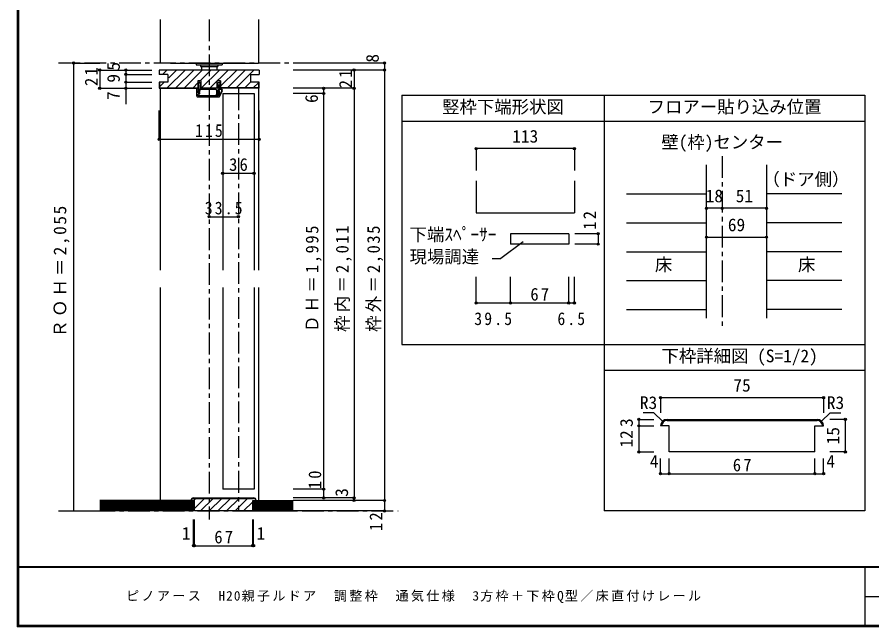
# Model space of a CAD drawing. Units: millimetres at full size, sheet at 1:5, with parts at other scales. Extents: x -973 to 977, y -718 to 696.
# Drawn here: x -973 to 10, y -701 to 0 of the extents above; entities that cross this region are included whole.
import ezdxf
from ezdxf.enums import TextEntityAlignment as Align

# ---------------------------------------------------------------- set-up
doc = ezdxf.new("R2010")
doc.units = ezdxf.units.MM
doc.header["$LTSCALE"] = 5
doc.header["$PDMODE"] = 32
doc.header["$PDSIZE"] = 2.5
doc.linetypes.add('CHAIN1', pattern=[8, 5, -1, 1, -1])
for name, color, linetype in [('0-0_補助線', 7, 'Continuous'), ('0-1_通り芯', 4, 'CHAIN1'), ('0-3_仕上げ', 7, 'Continuous'), ('0-4_枠', 3, 'Continuous'), ('0-6_扉', 6, 'Continuous'), ('0-7_金物', 7, 'Continuous'), ('0-A_文字', 7, 'Continuous'), ('0-B_寸法', 7, 'Continuous'), ('0-C_ハッチ', 4, 'Continuous'), ('1-4_枠', 3, 'Continuous'), ('1-B_寸法', 7, 'Continuous'), ('F-1_枠', 6, 'Continuous'), ('F-A_文字', 7, 'Continuous')]:
    doc.layers.add(name, color=color, linetype=linetype)
doc.styles.add('ＭＳ ゴシック', font='')
doc.styles.get('ＭＳ ゴシック').set_extended_font_data('MS Gothic')

msp = doc.modelspace()

# ---------------------------------------------------------------- linework, layer by layer
at = {"layer": '0-0_補助線', "color": 3}
for p, q in [((-809.922, -60.5), (-809.922, -65.5)), ((-694.922, -60.5), (-809.922, -60.5)), ((-799.922, -65.5), (-809.922, -65.5)), ((-799.922, -65.5), (-799.922, -74.5)), ((-704.922, -65.5), (-704.922, -74.5)), ((-704.922, -65.5), (-694.922, -65.5)), ((-694.922, -60.5), (-694.922, -65.5)), ((-799.922, -74.5), (-809.922, -74.5)), ((-809.922, -74.5), (-809.922, -81.5)), ((-739.401, -73), (-743.101, -73)), ((-743.101, -81.5), (-743.101, -73)), ((-739.401, -73), (-739.401, -81.5)), ((-694.922, -74.5), (-704.922, -74.5)), ((-695.422, -81), (-695.422, -74.5)), ((-694.922, -81.5), (-694.922, -74.5)), ((-809.922, -81.5), (-765.401, -81.5)), ((-743.101, -81.5), (-761.701, -81.5)), ((-695.422, -81), (-739.401, -81)), ((-694.922, -81.5), (-739.401, -81.5))]:
    msp.add_line(p, q, dxfattribs=at)
at = {"layer": '0-0_補助線', "color": 4}
for p, q in [((-806.008, -65.5), (-801.008, -60.5)), ((-800.709, -81), (-780.209, -60.5)), ((-798.922, -69.313), (-790.108, -60.5)), ((-790.809, -81), (-770.309, -60.5)), ((-780.91, -81), (-760.41, -60.5)), ((-763.01, -73), (-750.51, -60.5)), ((-761.111, -81), (-740.611, -60.5)), ((-751.211, -81), (-730.711, -60.5)), ((-739.401, -79.089), (-720.812, -60.5)), ((-731.412, -81), (-710.912, -60.5)), ((-721.513, -81), (-701.013, -60.5)), ((-809.422, -79.814), (-804.108, -74.5)), ((-771.01, -81), (-765.401, -75.391)), ((-711.613, -81), (-705.113, -74.5)), ((-701.714, -81), (-695.422, -74.708)), ((-809.922, -140.119), (-809.922, -106.876)), ((-694.922, -140.119), (-694.922, -106.876)), ((-809.922, -140.119), (-694.922, -140.119)), ((-305.106, -248.695), (-332.187, -248.695)), ((-305.106, -248.695), (-305.106, -260.695)), ((-305.106, -260.695), (-332.187, -260.695)), ((-445.496, -328.343), (-445.496, -298.335)), ((-405.996, -328.343), (-405.996, -298.335)), ((-338.996, -328.343), (-338.996, -298.335)), ((-332.496, -328.343), (-332.496, -298.335)), ((-445.496, -328.343), (-405.996, -328.343)), ((-405.996, -328.343), (-338.996, -328.343)), ((-338.996, -328.343), (-332.496, -328.343))]:
    msp.add_line(p, q, dxfattribs=at)
at = {"layer": '0-0_補助線'}
for p, q in [((-764.251, -77), (-765.401, -77)), ((-764.251, -81.5), (-764.251, -77)), ((-742.801, -77), (-741.301, -74)), ((-742.801, -77), (-742.051, -77)), ((-742.051, -77), (-742.051, -81.5)), ((-741.301, -74), (-739.401, -77)), ((-740.551, -82.2), (-740.551, -77)), ((-740.551, -77), (-739.401, -77)), ((-766.551, -90.5), (-766.551, -81.8)), ((-766.026, -81.602), (-764.576, -83.502)), ((-764.801, -84), (-765.051, -84)), ((-765.038, -84.387), (-764.565, -86.105)), ((-764.751, -84), (-764.501, -84)), ((-763.749, -84.834), (-763.437, -85.695)), ((-763.301, -83.5), (-763.301, -84)), ((-744.551, -83), (-762.801, -83)), ((-742.051, -81.5), (-762.751, -81.5)), ((-743.501, -86.469), (-744.319, -89.092)), ((-744.051, -83.5), (-744.051, -85.46)), ((-742.206, -87.017), (-742.983, -89.509)), ((-742.651, -83), (-742.651, -85.337)), ((-741.551, -83), (-742.651, -83)), ((-741.251, -84), (-742.503, -85.203)), ((-742.101, -86), (-742.051, -86)), ((-742.051, -90), (-742.051, -86)), ((-741.551, -82.2), (-741.551, -83)), ((-740.551, -82.2), (-741.551, -82.2)), ((-739.051, -82.9), (-741.551, -82.9)), ((-740.551, -84), (-741.251, -84)), ((-739.051, -82.2), (-740.551, -82.2)), ((-740.551, -91), (-740.551, -84)), ((-738.067, -84.491), (-740.551, -89.44)), ((-737.441, -84.805), (-740.551, -91)), ((-765.551, -91.5), (-741.051, -91.5)), ((-742.051, -90), (-765.051, -90)), ((-405.996, -248.695), (-405.996, -260.695)), ((-338.996, -248.695), (-405.996, -248.695)), ((-338.996, -248.695), (-338.996, -260.695))]:
    msp.add_line(p, q, dxfattribs=at)
at = {"layer": '0-0_補助線', "color": 6}
msp.add_line((-736.922, -87.5), (-700.922, -87.5), dxfattribs=at)
at = {"layer": '0-0_補助線', "color": 3}
for points in [[(-809.422, -74.5), (-809.422, -81), (-765.401, -81)], [(-761.701, -81.5), (-761.701, -73), (-765.401, -73), (-765.401, -81.5)]]:
    msp.add_lwpolyline(points, dxfattribs=at)
at = {"layer": '0-0_補助線'}
for points in [[(-762.001, -77), (-763.501, -74), (-765.401, -77)], [(-762.001, -77), (-762.751, -77), (-762.751, -81.5)], [(-765.051, -90), (-765.051, -87.9), (-763.051, -87.9), (-763.051, -86.7), (-765.051, -86.7), (-765.051, -84)], [(-764.251, -81.5), (-764.501, -81.5), (-764.501, -84)]]:
    msp.add_lwpolyline(points, dxfattribs=at)
for centre, radius, start, end in [((-766.251, -81.8), 0.3, 41.34778, 180), ((-764.751, -84.3), 0.3, 90, 196.79003), ((-764.801, -83.7), 0.3, 270, 41.34778), ((-764.001, -85.9), 0.6, 196.79003, 270), ((-764.001, -85.9), 0.6, 270, 23.33765), ((-764.301, -84), 1, 303.47738, 0), ((-762.801, -83.5), 0.5, 90, 180), ((-744.551, -83.5), 0.5, 0, 90), ((-742.851, -85.46), 1.2, 180, 237.21126), ((-741.851, -85.337), 0.8, 180, 221.40962), ((-742.101, -85.5), 0.5, 143.61521, 270), ((-743.351, -86.66), 1.2, 342.67017, 41.40962), ((-739.051, -84), 1.8, 333.42485, 90), ((-739.051, -84), 1.1, 333.42485, 90), ((-765.551, -90.5), 1, 180, 270), ((-743.651, -89.3), 0.7, 162.67017, 342.67017), ((-741.051, -91), 0.5, 270, 0)]:
    msp.add_arc(centre, radius, start, end, dxfattribs=at)
for p in [(-809.922, -140.119), (-694.922, -140.119), (-305.106, -248.695), (-305.106, -260.695), (-445.496, -328.343), (-405.996, -328.343), (-338.996, -328.343), (-332.496, -328.343)]:
    msp.add_point(p, dxfattribs=at)
at = {"layer": '0-1_通り芯'}
for p, q in [((-752.422, -2.5), (-752.422, -577.5)), ((-550.922, -52.5), (-925.73, -52.5)), ((-718.922, -81.5), (-718.922, -567.5)), ((-162.55, -159.5), (-162.55, -356.007)), ((-925.73, -567.5), (-535.105, -567.5))]:
    msp.add_line(p, q, dxfattribs=at)
at = {"layer": '0-3_仕上げ'}
for p, q in [((-808.922, -2.5), (-808.922, -52.5)), ((-695.922, -2.5), (-695.922, -52.5)), ((-796.922, -52.5), (-695.922, -52.5)), ((-770.422, -557), (-878.333, -557)), ((-770.422, -558.5), (-878.333, -558.5)), ((-770.422, -560), (-878.333, -560)), ((-701.422, -557), (-655.922, -557)), ((-701.422, -558.5), (-655.922, -558.5)), ((-701.422, -560), (-655.922, -560)), ((-770.422, -561.5), (-878.333, -561.5)), ((-770.422, -563), (-878.333, -563)), ((-770.422, -564.5), (-878.333, -564.5)), ((-770.422, -566), (-878.333, -566)), ((-701.422, -561.5), (-655.922, -561.5)), ((-701.422, -563), (-655.922, -563)), ((-701.422, -564.5), (-655.922, -564.5)), ((-701.422, -566), (-655.922, -566))]:
    msp.add_line(p, q, dxfattribs=at)
at = {"layer": '0-3_仕上げ', "color": 4}
for p, q in [((-272.55, -202.801), (-180.55, -202.801)), ((-24.893, -202.801), (-111.55, -202.801)), ((-272.55, -236.103), (-180.55, -236.103)), ((-24.893, -236.103), (-111.55, -236.103)), ((-272.55, -269.404), (-180.55, -269.404)), ((-24.893, -269.404), (-111.55, -269.404)), ((-272.55, -302.706), (-180.55, -302.706)), ((-24.893, -302.706), (-111.55, -302.706)), ((-272.55, -336.007), (-180.55, -336.007)), ((-24.893, -336.007), (-111.55, -336.007))]:
    msp.add_line(p, q, dxfattribs=at)
at = {"layer": '0-3_仕上げ', "color": 2}
for p, q in [((-770.422, -555.5), (-878.333, -555.5)), ((-770.422, -555.5), (-770.422, -567.5)), ((-701.422, -555.5), (-701.422, -567.5)), ((-701.422, -555.5), (-655.922, -555.5)), ((-770.422, -567.5), (-878.333, -567.5)), ((-701.422, -567.5), (-655.922, -567.5))]:
    msp.add_line(p, q, dxfattribs=at)
at = {"layer": '0-4_枠', "color": 4}
for p, q in [((-808.922, -81.5), (-808.922, -290.5)), ((-695.922, -81.5), (-695.922, -290.5)), ((-808.922, -310.5), (-808.922, -555.5)), ((-695.922, -310.5), (-695.922, -555.5))]:
    msp.add_line(p, q, dxfattribs=at)
at = {"layer": '0-4_枠'}
for p, q in [((-180.55, -346.007), (-180.55, -169.5)), ((-111.55, -169.5), (-111.55, -346.007)), ((-332.496, -187.826), (-332.496, -224.786)), ((-769.422, -555.5), (-773.422, -555.5)), ((-770.422, -552.5), (-701.422, -552.5)), ((-770.422, -553), (-701.422, -553)), ((-769.422, -567.5), (-769.422, -555.5)), ((-702.422, -567.5), (-769.422, -567.5))]:
    msp.add_line(p, q, dxfattribs=at)
for points in [[(-445.496, -187.826), (-445.496, -224.786), (-332.496, -224.786)], [(-702.422, -567.5), (-702.422, -555.5), (-698.422, -555.5)]]:
    msp.add_lwpolyline(points, dxfattribs=at)
for centre, radius, start, end in [((-770.422, -555.5), 3, 90, 180), ((-770.422, -555.5), 2.5, 90, 180), ((-701.422, -555.5), 3, 0, 90), ((-701.422, -555.5), 2.5, 0, 90)]:
    msp.add_arc(centre, radius, start, end, dxfattribs=at)
at = {"layer": '0-6_扉'}
for p, q in [((-736.922, -87.5), (-736.922, -290.5)), ((-700.922, -87.5), (-700.922, -290.5)), ((-736.922, -310.5), (-736.922, -542.5)), ((-700.922, -310.5), (-700.922, -542.5)), ((-700.922, -542.5), (-736.922, -542.5))]:
    msp.add_line(p, q, dxfattribs=at)
at = {"layer": '0-7_金物'}
for p, q in [((-767.422, -52.5), (-767.422, -54.5)), ((-767.422, -52.5), (-737.422, -52.5)), ((-767.422, -54.5), (-737.422, -54.5)), ((-762.422, -54.5), (-762.422, -56.5)), ((-762.422, -56.5), (-742.422, -56.5)), ((-761.422, -56.5), (-761.422, -60.5)), ((-743.422, -60.5), (-743.422, -56.5)), ((-742.422, -54.5), (-742.422, -56.5)), ((-737.422, -52.5), (-737.422, -54.5))]:
    msp.add_line(p, q, dxfattribs=at)
at = {"layer": '0-A_文字', "color": 3}
for p, q in [((-530.922, -89.5), (-530.922, -376.007)), ((-530.922, -89.5), (1.653, -89.5)), ((1.653, -89.5), (1.653, -567.5)), ((1.653, -119.5), (-530.922, -119.5)), ((-530.922, -376.007), (1.653, -376.007)), ((1.653, -406.007), (-298.347, -406.007)), ((1.653, -567.5), (-298.347, -567.5))]:
    msp.add_line(p, q, dxfattribs=at)
at = {"layer": '0-A_文字'}
for p, q in [((-391.341, -257.9), (-417.141, -277.249)), ((-338.996, -260.695), (-405.996, -260.695)), ((-426.986, -277.249), (-417.141, -277.249))]:
    msp.add_line(p, q, dxfattribs=at)
at = {"layer": '0-A_文字', "color": 3}
msp.add_lwpolyline([(-298.347, -89.5), (-298.347, -376.007), (-298.347, -567.5)], dxfattribs=at)
at = {"layer": '0-B_寸法', "color": 4}
for p, q in [((-908.333, -52.5), (-878.333, -52.5)), ((-908.333, -52.5), (-908.333, -567.5)), ((-550.922, -52.5), (-655.922, -52.5)), ((-550.922, -52.5), (-550.922, -567.5)), ((-878.333, -60.5), (-818.333, -60.5)), ((-878.333, -60.5), (-878.333, -81.5)), ((-848.333, -60.5), (-848.333, -99.683)), ((-848.333, -65.5), (-818.333, -65.5)), ((-550.922, -60.5), (-655.922, -60.5)), ((-585.922, -60.5), (-585.922, -555.5)), ((-848.333, -74.5), (-818.333, -74.5)), ((-878.333, -81.5), (-818.333, -81.5)), ((-585.922, -81.5), (-655.922, -81.5)), ((-620.922, -87.5), (-655.922, -87.5)), ((-620.922, -81.5), (-620.922, -552.5)), ((-332.496, -150.894), (-332.496, -175.894)), ((-736.922, -179.191), (-700.922, -179.191)), ((-111.55, -219.452), (-180.55, -219.452)), ((-752.422, -229.191), (-718.922, -229.191)), ((-180.55, -252.753), (-111.55, -252.753)), ((-620.922, -542.5), (-655.922, -542.5)), ((-585.922, -552.5), (-655.922, -552.5)), ((-550.922, -555.5), (-655.922, -555.5)), ((-908.333, -567.5), (-878.333, -567.5)), ((-550.922, -567.5), (-655.922, -567.5)), ((-770.422, -607.5), (-770.422, -577.5)), ((-769.422, -607.5), (-769.422, -577.5)), ((-702.422, -607.5), (-702.422, -577.5)), ((-701.422, -607.5), (-701.422, -577.5)), ((-770.422, -607.5), (-769.422, -607.5)), ((-769.422, -607.5), (-702.422, -607.5)), ((-702.422, -607.5), (-701.422, -607.5))]:
    msp.add_line(p, q, dxfattribs=at)
msp.add_lwpolyline([(-332.496, -150.894), (-445.496, -150.894), (-445.496, -175.894)], dxfattribs=at)
at = {"layer": '0-B_寸法'}
for p in [(-908.333, -52.5), (-550.922, -52.5), (-878.333, -60.5), (-848.333, -60.5), (-848.333, -65.5), (-585.922, -60.5), (-550.922, -60.5), (-848.333, -74.5), (-878.333, -81.5), (-848.333, -81.5), (-620.922, -81.5), (-620.922, -87.5), (-585.922, -81.5), (-445.496, -150.894), (-332.496, -150.894), (-736.922, -179.191), (-700.922, -179.191), (-180.55, -219.452), (-162.55, -219.452), (-111.55, -219.452), (-752.422, -229.191), (-718.922, -229.191), (-180.55, -252.753), (-111.55, -252.753), (-620.922, -542.5), (-620.922, -552.5), (-585.922, -552.5), (-585.922, -555.5), (-550.922, -555.5), (-550.922, -567.5), (-770.422, -607.5), (-769.422, -607.5), (-702.422, -607.5), (-701.422, -607.5)]:
    msp.add_point(p, dxfattribs=at)
at = {"layer": '0-C_ハッチ'}
for p, q in [((-770.157, -555.5), (-767.657, -553)), ((-769.422, -564.664), (-757.758, -553)), ((-762.358, -567.5), (-747.858, -553)), ((-752.459, -567.5), (-737.959, -553)), ((-742.559, -567.5), (-728.059, -553)), ((-732.66, -567.5), (-718.16, -553)), ((-722.76, -567.5), (-708.26, -553)), ((-712.861, -567.5), (-702.422, -557.061))]:
    msp.add_line(p, q, dxfattribs=at)
at = {"layer": '1-4_枠'}
for p, q in [((-223.478, -469.688), (-233.478, -469.688)), ((-225.978, -462.188), (-53.478, -462.188)), ((-225.978, -463.438), (-53.478, -463.438)), ((-223.478, -499.688), (-223.478, -469.688)), ((-55.978, -499.688), (-223.478, -499.688))]:
    msp.add_line(p, q, dxfattribs=at)
msp.add_lwpolyline([(-55.978, -499.688), (-55.978, -469.688), (-45.978, -469.688)], dxfattribs=at)
for centre, radius, start, end in [((-225.978, -469.688), 7.5, 90, 180), ((-225.978, -469.688), 6.25, 90, 180), ((-53.478, -469.688), 7.5, 0, 90), ((-53.478, -469.688), 6.25, 0, 90)]:
    msp.add_arc(centre, radius, start, end, dxfattribs=at)
at = {"layer": '1-B_寸法', "color": 4}
for p, q in [((-233.478, -437.188), (-45.978, -437.188)), ((-233.478, -437.188), (-233.478, -454.688)), ((-45.978, -437.188), (-45.978, -454.688)), ((-240.978, -454.688), (-253.478, -454.688)), ((-231.281, -464.385), (-240.978, -454.688)), ((-48.175, -464.385), (-38.478, -454.688)), ((-38.478, -454.688), (-25.978, -454.688)), ((-258.478, -462.188), (-258.478, -499.688)), ((-258.478, -462.188), (-240.978, -462.188)), ((-258.478, -469.688), (-240.978, -469.688)), ((-20.978, -462.188), (-38.691, -462.188)), ((-20.978, -462.188), (-20.978, -499.688)), ((-258.478, -499.688), (-240.978, -499.688)), ((-20.978, -499.688), (-38.691, -499.688)), ((-233.478, -524.688), (-233.478, -507.188)), ((-223.478, -524.688), (-223.478, -507.188)), ((-55.978, -524.688), (-55.978, -507.188)), ((-45.978, -524.688), (-45.978, -507.188)), ((-233.478, -524.688), (-45.978, -524.688))]:
    msp.add_line(p, q, dxfattribs=at)
at = {"layer": '1-B_寸法'}
for p in [(-233.478, -437.188), (-45.978, -437.188), (-258.478, -462.188), (-20.978, -462.188), (-258.478, -469.688), (-258.478, -499.688), (-20.978, -499.688), (-233.478, -524.688), (-223.478, -524.688), (-55.978, -524.688), (-45.978, -524.688)]:
    msp.add_point(p, dxfattribs=at)
at = {"layer": 'F-1_枠'}
for p, q in [((-973.347, 695.833), (-973.347, -700.833)), ((-972.514, 695.833), (-972.514, -700.833)), ((-971.68, 695.833), (-971.68, -700.833)), ((976.653, -631.667), (-973.347, -631.667)), ((976.653, -632.5), (-973.347, -632.5)), ((1.653, -632.5), (1.653, -699.167)), ((1.653, -665.833), (974.986, -665.834)), ((976.653, -699.167), (-973.347, -699.167)), ((976.653, -700), (-973.347, -700)), ((976.653, -700.833), (-973.347, -700.833))]:
    msp.add_line(p, q, dxfattribs=at)

# ---------------------------------------------------------------- texts
at = {"layer": '0-0_補助線', "char_height": 14.66, "attachment_point": 7, "style": 'ＭＳ ゴシック'}
for s, insert in [('\\T1.27;\\W0.9;115', (-768.672, -137.619)), ('\\T1.27;\\W0.95;67', (-383.121, -325.843)), ('\\T1.28;\\W0.9;39.5', (-447.621, -353.969)), ('\\T1.27;\\W0.9;6.5', (-351.996, -353.969))]:
    msp.add_mtext(s, dxfattribs=dict(at, insert=insert))
at = {"layer": '0-0_補助線', "insert": (-307.606, -244.122), "char_height": 14.66, "attachment_point": 7, "rotation": 90, "style": 'ＭＳ ゴシック'}
msp.add_mtext('\\T1.27;\\W0.95;12', dxfattribs=at)
at = {"layer": '0-A_文字', "style": 'ＭＳ ゴシック'}
for s, p in [('竪枠下端形状図', (-484.634, -114.5)), ('フロアー貼り込み位置', (-248.347, -114.5)), ('壁(枠)センター', (-232.55, -155.091)), ('（ドア側）', (-116.259, -197.835)), ('下端ｽﾍﾟｰｻｰ', (-522.077, -261.298)), ('現場調達', (-522.077, -286.893)), ('床', (-239.959, -296.055)), ('床', (-75.401, -296.055)), ('下枠詳細図 (S=1/2)', (-232.356, -401.007))]:
    msp.add_text(s, height=14.66, dxfattribs=at).set_placement(p, align=Align.BOTTOM_LEFT)
at = {"layer": '0-B_寸法', "style": 'ＭＳ ゴシック'}
for s, p in [('8', (-553.085, -52.006)), ('5', (-850.833, -61.204)), ('9', (-850.833, -75)), ('7', (-850.833, -94.956)), ('6', (-623.085, -98.385)), ('3', (-588.422, -551.25))]:
    msp.add_text(s, height=14.66, rotation=90, dxfattribs=at).set_placement(p, align=Align.BOTTOM_LEFT)
for s, p in [('113', (-403.996, -148.394)), ('18', (-181.55, -216.952)), ('51', (-147.05, -216.952)), ('69', (-156.05, -250.253)), ('1', (-783.922, -605)), ('1', (-697.922, -605))]:
    msp.add_text(s, height=14.66, dxfattribs=at).set_placement(p, align=Align.BOTTOM_LEFT)
at = {"layer": '0-B_寸法', "char_height": 14.66, "attachment_point": 7, "rotation": 90, "style": 'ＭＳ ゴシック'}
for s, insert in [('\\T1.27;\\W0.95;21', (-880.833, -78.881)), ('\\T1.27;\\W0.95;21', (-588.422, -81.435)), ('\\T1.18;ＲＯＨ＝2,055', (-912.974, -368)), ('\\T1.19;\\W0.95;ＤＨ＝1,995', (-623.102, -361.75)), ('\\T1.19;\\W0.95;枠内＝2,011', (-588.422, -361.75)), ('\\T1.19;\\W0.95;枠外＝2,035', (-552.408, -361.75)), ('\\T1.27;\\W0.95;10', (-623.422, -542.5)), ('\\T1.27;\\W0.95;12', (-553.422, -590.576))]:
    msp.add_mtext(s, dxfattribs=dict(at, insert=insert))
at = {"layer": '0-B_寸法', "char_height": 14.66, "attachment_point": 7, "style": 'ＭＳ ゴシック'}
for s, insert in [('\\T1.27;\\W0.95;36', (-729.547, -176.691)), ('\\T1.28;\\W0.9;33.5', (-757.547, -226.691)), ('\\T1.27;\\W0.95;67', (-746.547, -605))]:
    msp.add_mtext(s, dxfattribs=dict(at, insert=insert))
at = {"layer": '1-B_寸法', "style": 'ＭＳ ゴシック'}
for s, p in [('75', (-149.728, -434.688)), ('R3', (-257.228, -454.688)), ('R3', (-42.228, -454.688)), ('4', (-245.766, -522.188)), ('4', (-42.79, -522.188))]:
    msp.add_text(s, height=14.66, dxfattribs=at).set_placement(p, align=Align.BOTTOM_LEFT)
for s, p in [('3', (-260.978, -470.938)), ('12', (-260.978, -494.688)), ('15', (-23.478, -490.938))]:
    msp.add_text(s, height=14.66, rotation=90, dxfattribs=at).set_placement(p, align=Align.BOTTOM_LEFT)
at = {"layer": '1-B_寸法', "insert": (-150.353, -522.188), "char_height": 14.66, "attachment_point": 7, "style": 'ＭＳ ゴシック'}
msp.add_mtext('\\T1.27;\\W0.95;67', dxfattribs=at)
at = {"layer": 'F-A_文字', "insert": (-847.938, -673.333), "char_height": 11, "attachment_point": 7, "style": 'ＭＳ ゴシック'}
msp.add_mtext('\\T1.18;ピノアース\u3000H20親子ルドア\u3000調整枠\u3000通気仕様\u30003方枠＋下枠Q型／床直付けレール', dxfattribs=at)

doc.saveas('drawing.dxf')
